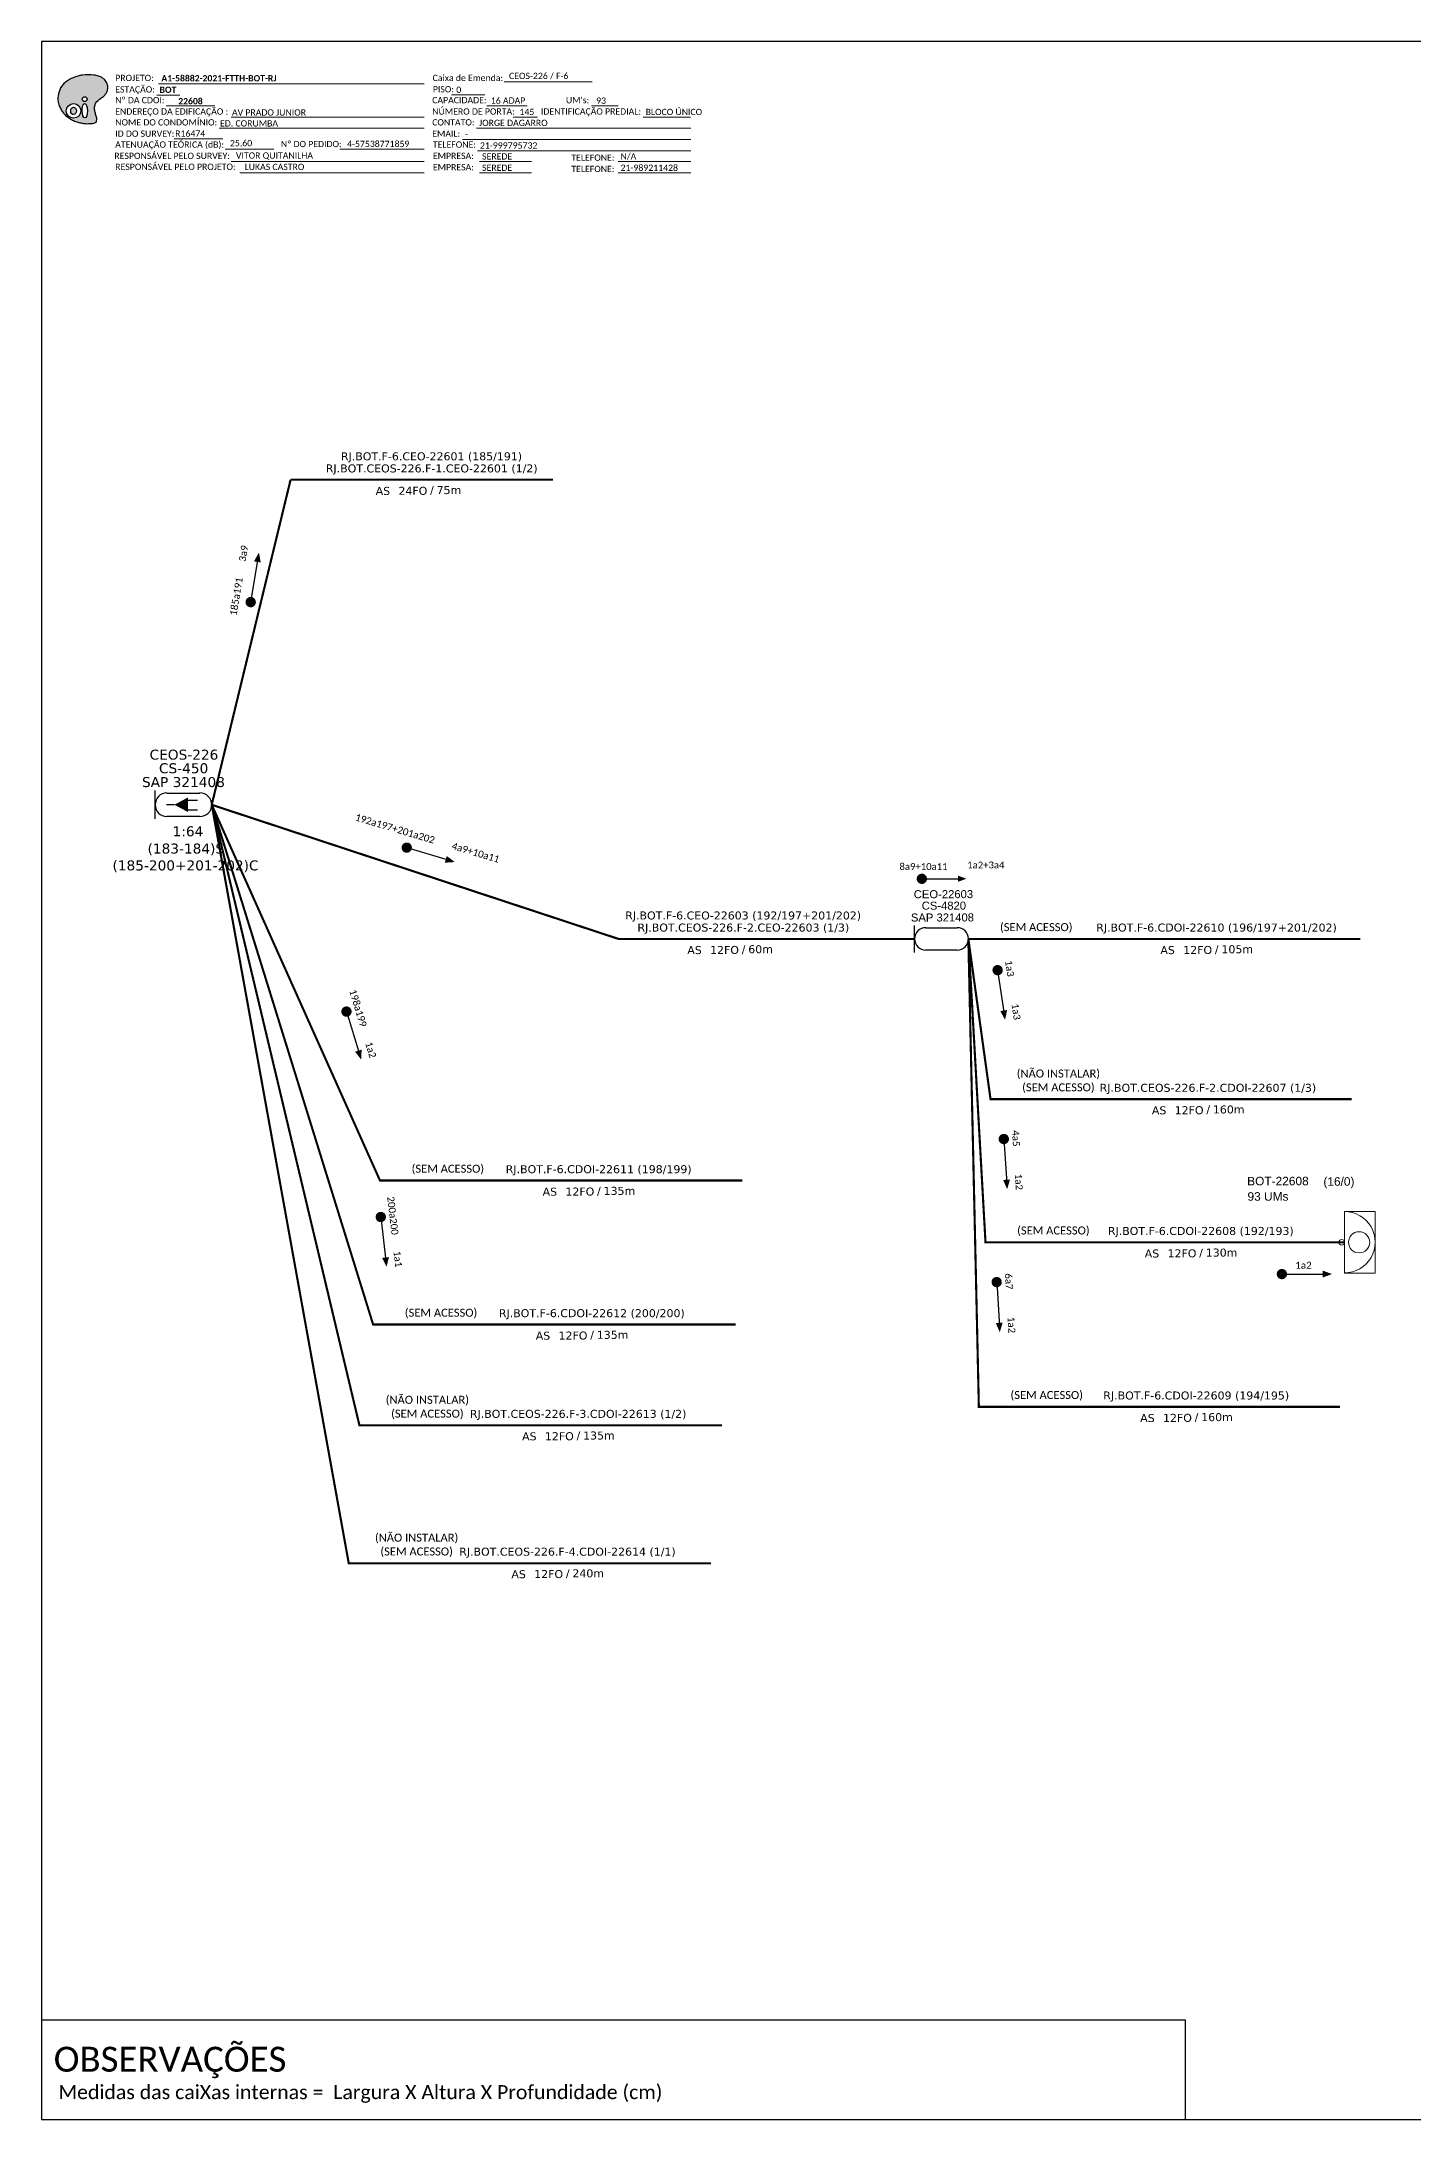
# Model space of a CAD drawing. Extents: x -89 to 1695, y 705 to 1299.
# Drawn here: x -89 to 303, y 705 to 1299 of the extents above; entities that cross this region are included whole.
import ezdxf
from ezdxf.enums import TextEntityAlignment as Align

# ---------------------------------------------------------------- set-up
doc = ezdxf.new("R2010")
doc.units = 0
for name, color, linetype, lineweight in [("20.0-LEGENDA DOS CDO'S", 1, 'Continuous', 0), ('20.2-CDO_POSTE', 1, 'Continuous', 5), ('40.1-ETIQUETAS', 1, 'Continuous', 20)]:
    doc.layers.add(name, color=color, linetype=linetype, lineweight=lineweight)
for name, color, linetype in [('20.4-CEOS', 1, 'Continuous'), ('CAP a instalar', 1, 'Continuous'), ('SETA', 7, 'Continuous')]:
    doc.layers.add(name, color=color, linetype=linetype)
doc.styles.add('ARIAL', font='arial.ttf')
doc.styles.add('siredit', font='verdana.ttf')
doc.styles.get("Standard").update_dxf_attribs({"font": 'arial.ttf'})
doc.styles.add('WMF-Calibri0', font='calibri.ttf')
doc.styles.add('WMF-Calibri1', font='calibrib.ttf')
doc.linetypes.add('FENCELINE1', pattern='A,0.25,-0.1,[133,ltypeshp.shx,S=0.1,R=0,X=-0.1,Y=0],-0.1,1', length=1.45)

# ---------------------------------------------------------------- blocks, each defined once
blk = doc.blocks.new('OI')
h = blk.add_hatch(color=40)
edge = h.paths.add_edge_path()
edge.add_spline(control_points=[(4.35, -0.67), (3.92, -0.99), (3.26, -1.5), (2.81, -2.59), (2.9, -3.5), (3.06, -4.27), (3.31, -4.85), (3.37, -5.39), (3.4, -5.88), (3.2, -6.4), (2.54, -6.61), (1.65, -6.63), (0.55, -6.67), (-0.56, -6.42), (-1.61, -6.14), (-2.77, -5.61), (-3.92, -4.77), (-4.89, -3.7), (-5.34, -2.65), (-5.6, -1.94), (-5.85, -0.96), (-5.71, 0.47), (-5.1, 2.02), (-4.14, 3.02), (-3.3, 3.61), (-2.37, 4.16), (-1.36, 4.44), (-0.56, 4.7), (0.79, 4.85), (2.24, 4.97), (3.79, 4.57), (4.67, 4.21), (5.44, 3.65), (5.76, 2.99), (6.03, 2.21), (6.01, 1.46), (5.72, 0.64), (5.31, 0.08), (4.88, -0.38), (4.51, -0.55), (4.35, -0.67)], knot_values=[0, 0, 0, 0, 1.60434, 2.417191, 3.427595, 4.282808, 4.776746, 5.304182, 5.888771, 6.258406, 6.858137, 7.79129, 8.986195, 10.124242, 11.187857, 12.242908, 13.953784, 15.414161, 16.515391, 17.349188, 17.675853, 19.552021, 21.515531, 22.568638, 23.63245, 24.621084, 25.782718, 26.745347, 27.142653, 29.870543, 31.004649, 31.921532, 32.709589, 33.801391, 34.042471, 35.192333, 35.971461, 36.628871, 37.254359, 37.836911, 37.836911, 37.836911, 37.836911], degree=3, periodic=0)
h.paths.add_polyline_path([(1.13, -0.87, -1), (-0.04, -0.87, -1)], flags=16)
edge = h.paths.add_edge_path(flags=16)
edge.add_ellipse((0.56, -3.59), major_axis=(-0.02, 1.71), ratio=0.361305, start_angle=0, end_angle=360)
h.paths.add_polyline_path([(-0.36, -3.62, -1), (-3.8, -3.62, -1)], flags=16)
edge = h.paths.add_edge_path(flags=0)
edge.add_ellipse((-2.08, -3.62), major_axis=(0, 0.885), ratio=0.758294, start_angle=0, end_angle=360)
at = {"color": 40}
for centre, radius in [((-2.08, -3.62), 1.72), ((0.54, -0.87), 0.587)]:
    blk.add_circle(centre, radius, dxfattribs=at)
blk.add_ellipse((-2.08, -3.62), major_axis=(0, 0.885), ratio=0.758294, start_param=-3.141592653589792, end_param=3.141592653589792, dxfattribs=at)
blk.add_ellipse((0.56, -3.59), major_axis=(-0.02, 1.71), ratio=0.361305, dxfattribs=at)
at = {"color": 40, "start_tangent": (-0.800898, -0.598801), "end_tangent": (-0.800898, -0.598801)}
blk.add_spline([(4.35, -0.67), (3.2, -1.78), (2.9, -2.54), (2.92, -3.55), (3.12, -4.38), (3.28, -4.85), (3.37, -5.37), (3.35, -5.95), (3.2, -6.29), (2.66, -6.55), (1.73, -6.63), (0.54, -6.62), (-0.58, -6.41), (-1.6, -6.11), (-2.56, -5.67), (-3.95, -4.67), (-4.89, -3.56), (-5.37, -2.56), (-5.64, -1.78), (-5.72, -1.46), (-5.63, 0.42), (-4.84, 2.22), (-4.13, 2.99), (-3.27, 3.62), (-2.4, 4.09), (-1.3, 4.47), (-0.37, 4.72), (0.02, 4.77), (2.75, 4.8), (3.85, 4.53), (4.69, 4.16), (5.31, 3.68), (5.85, 2.73), (5.93, 2.5), (5.94, 1.35), (5.67, 0.62), (5.29, 0.08), (4.84, -0.36), (4.35, -0.67)], degree=3, dxfattribs=at)
blk = doc.blocks.new('CARIMBO')
at = {"color": 7, "lineweight": 0}
for points in [[(35.66, -16.79), (111.64, -16.79)], [(134.48, -16.3), (159.61, -16.3)], [(35.15, -20.06), (41.7, -20.06)], [(37.81, -23.14), (51.75, -23.14)], [(119.43, -20.02), (128.92, -20.02)], [(129.48, -23.14), (141.1, -23.14)], [(159.42, -23.14), (167.09, -23.14)], [(52.97, -29.48), (111.64, -29.48)], [(56.38, -26.37), (111.64, -26.37)], [(126.6, -29.48), (187.83, -29.48)], [(137.07, -26.37), (144.01, -26.37)], [(174.24, -26.37), (187.8, -26.37)], [(40.13, -32.55), (54.07, -32.55)], [(54.67, -35.52), (68.61, -35.52)], [(122.56, -32.72), (187.83, -32.72)], [(56.38, -39.07), (111.64, -39.07)], [(126.84, -35.96), (187.83, -35.96)], [(127.45, -39.07), (142.25, -39.07)], [(167.06, -39.07), (187.83, -39.07)], [(58.87, -42.31), (111.64, -42.31)], [(127.45, -42.31), (142.25, -42.31)], [(167.06, -42.31), (187.83, -42.31)]]:
    blk.add_lwpolyline(points, dxfattribs=at)
at = {"color": 7, "xscale": 1.213923925163967, "yscale": 1.213923925163967, "zscale": 1.213923925163967, "rotation": 0.1532896023949059}
blk.add_blockref('OI', (13.86, -20.16), dxfattribs=at)
at = {"color": 7, "lineweight": 0, "style": 'WMF-Calibri0'}
for s, height, p in [('PROJETO:', 1.793, (23.26, -16.04)), ('ESTAÇÃO:', 1.793, (23.26, -19.32)), ('Caixa de Emenda:', 1.7927, (114.02, -16.04)), ('PISO:', 1.793, (114.09, -19.28)), ('ENDEREÇO DA EDIFICAÇÃO :', 1.7927, (23.26, -25.63)), ('Nº DA CDOI:', 1.7927, (23.26, -22.39)), ('CAPACIDADE:', 1.7927, (113.91, -22.39)), ('NÚMERO DE PORTA:', 1.7927, (113.91, -25.63)), ('IDENTIFICAÇÃO PREDIAL:', 1.7927, (144.99, -25.63)), ("UM's:", 1.793, (152.15, -22.39)), ('NOME DO CONDOMÍNIO:', 1.7927, (23.26, -28.74)), ('CONTATO:', 1.793, (113.91, -28.74)), ('ATENUAÇÃO TEÓRICA (dB):', 1.7927, (23.26, -35.09)), ('ID DO SURVEY:', 1.7927, (23.26, -31.97)), ('EMAIL:', 1.793, (113.91, -31.97)), ('TELEFONE:', 1.793, (114.09, -35.09)), ('RESPONSÁVEL PELO SURVEY:', 1.7927, (23.02, -38.32)), ('RESPONSÁVEL PELO PROJETO:', 1.7927, (23.26, -41.44)), ('EMPRESA:', 1.793, (114.09, -38.32)), ('EMPRESA:', 1.793, (114.09, -41.56)), ('TELEFONE:', 1.793, (153.7, -38.83)), ('TELEFONE:', 1.793, (153.7, -42.06))]:
    blk.add_text(s, height=height, dxfattribs=at).set_placement(p)
at = {"color": 7, "lineweight": 0, "flags": 8}
for tag, p, style in [('EST', (35.94, -19.41), 'WMF-Calibri1'), ('PROJ', (36.46, -16.13), 'WMF-Calibri1'), ('PISO_PTR', (120.78, -19.42), 'WMF-Calibri0'), ('CEOS-XX', (135.87, -15.46), 'WMF-Calibri0'), ('CAPAC.', (130.66, -22.52), 'WMF-Calibri0'), ("UC'S", (160.78, -22.54), 'WMF-Calibri0'), ('NOME_DO_COND.', (53.23, -29.02), 'WMF-Calibri0'), ('LOGRADOURO', (56.65, -25.91), 'WMF-Calibri0'), ('NOME_DO_CONTATO', (127.3, -28.89), 'WMF-Calibri0'), ('N°', (138.85, -25.77), 'WMF-Calibri0'), ('N°PREDIO', (174.94, -25.77), 'WMF-Calibri0'), ('_ID_', (40.39, -31.94), 'WMF-Calibri0'), ('O_POTEN', (56.06, -34.68), 'WMF-Calibri0'), ('EMAIL', (123.26, -32.12), 'WMF-Calibri0'), ('TELEFONE', (127.55, -35.36), 'WMF-Calibri0'), ('RES_SURVEY', (57.78, -38.23), 'WMF-Calibri0'), ('RES_PROJ', (60.27, -41.47), 'WMF-Calibri0'), ('EMP_RESP_SURVEY', (128.16, -38.47), 'WMF-Calibri0'), ('EMP_RESP_PROJ', (128.16, -41.71), 'WMF-Calibri0'), ('CONT_RESP_SURVEY', (167.76, -38.47), 'WMF-Calibri0'), ('CONT_RESP_PROJ', (167.76, -41.71), 'WMF-Calibri0')]:
    blk.add_attdef(tag, p, '', height=1.79, dxfattribs=dict(at, style=style))
at = {"color": 7, "lineweight": 0, "style": 'WMF-Calibri1', "flags": 8}
blk.add_attdef("N° CDO'S", text='', height=1.79, dxfattribs=at).set_placement((44.78, -22.68), align=Align.CENTER)
blk = doc.blocks.new('ETIQUETA_RS5F')
at = {"layer": '40.1-ETIQUETAS', "color": 0, "style": 'siredit'}
blk.add_text('/', height=1.5, dxfattribs=at).set_placement((1.58, -1.95), align=Align.MIDDLE_RIGHT)
for tag, p in [('ETIQUETA_R_PRIMARIA', (1.21, 4.1)), ('ETIQUETA_R_SECUNDARIA', (1.21, 2.1)), ('F_ATIVAS/F_MORTAS', (1.14, -4.24))]:
    blk.add_attdef(tag, text='', height=1.5, dxfattribs=at).set_placement(p, align=Align.MIDDLE_CENTER)
for tag, p in [('TIPO_CABO', (-6.58, -2.12)), ('CAP_CABO', (0.4, -2.09))]:
    blk.add_attdef(tag, text='', height=1.5, dxfattribs=at).set_placement(p, align=Align.MIDDLE_RIGHT)
blk.add_attdef('METROS', text='', height=1.5, dxfattribs=at).set_placement((2.14, -1.95), align=Align.MIDDLE_LEFT)
for tag, p in [('FUSÃO_1', (0.85, -8.39)), ('FUSÃO_2', (0.85, -10.6)), ('FUSÃO_3', (0.85, -12.93)), ('FUSÃO_4', (0.85, -15.14)), ('FUSÃO_5', (0.85, -17.16))]:
    blk.add_attdef(tag, text='', height=1.5, dxfattribs=at).set_placement(p, align=Align.CENTER)
blk = doc.blocks.new('CDOE-TEXTO PADRÃO')
at = {"layer": "20.0-LEGENDA DOS CDO'S", "color": 0, "style": 'ARIAL'}
for tag, p in [('CDO_N', (0.49, 7.39)), ('CORDOALHA', (0.5, 4.33)), ('SAP', (0.51, 1.67)), ('SPLITER_1', (0.59, -0.91)), ('SPLITER_2', (0.6, -3.55)), ('(XX-XX_F)S', (0.54, -8.29)), ('(XX-XX_L)S', (0.55, -10.83)), ('UMS', (0.55, -13.15))]:
    blk.add_attdef(tag, p, '', height=1.7, rotation=0.118, dxfattribs=at)
blk.add_attdef('FIBRAS_UTILIZADAS', text='', height=1.7, rotation=0.118, dxfattribs=at).set_placement((19.77, 7.43), align=Align.CENTER)

msp = doc.modelspace()

# ---------------------------------------------------------------- linework, layer by layer
msp.add_lwpolyline([(-89.32, 705.02), (749.25, 705.02), (749.25, 1299.02), (-89.32, 1299.02), (-89.32, 705.02)])
at = {"color": 7, "lineweight": 0}
msp.add_lwpolyline([(-4.01, 1268.26), (20.14, 1268.26)], dxfattribs=at)
at = {"const_width": 1.47}
for points in [[(-29.63, 1138.04, 1), (-29.39, 1139.5, 1)], [(14.41, 1068.8, -1), (15.82, 1068.38, -1)], [(162.3, 1060.41, 1), (162.52, 1058.96, 1)], [(183.97, 1034.29, 1), (184.19, 1032.83, 1)], [(-2.34, 1022.43, 1), (-1.91, 1021.01, 1)], [(185.8, 986.03, 1), (185.89, 984.55, 1)], [(7.6, 963.74, 1), (7.77, 962.27, 1)], [(183.76, 945.13, 1), (183.85, 943.66, 1)], [(264.63, 946.68, 1), (266.1, 946.68, 1)]]:
    msp.add_lwpolyline(points, format="xyb", close=True, dxfattribs=at)
at = {"color": 7}
msp.add_lwpolyline([(-89.24, 733.5), (237.71, 733.5), (237.71, 705.02)], dxfattribs=at)
at = {"layer": '20.4-CEOS', "color": 7}
for p, q in [((-53.47, 1084.21), (-44.02, 1084.21)), ((-44.02, 1077.48), (-53.47, 1077.48))]:
    msp.add_line(p, q, dxfattribs=at)
at = {"layer": '20.4-CEOS', "color": 5}
for p, q in [((160.35, 1038.65), (160.35, 1046.35)), ((163.54, 1045.7), (172.51, 1045.7)), ((172.51, 1039.3), (163.54, 1039.3))]:
    msp.add_line(p, q, dxfattribs=at)
at = {"layer": '20.4-CEOS', "color": 7}
for points in [[(-56.84, 1076.79), (-56.84, 1084.91)], [(-47.63, 1082.18), (-44.76, 1082.18)], [(-51.35, 1080.85), (-53.63, 1080.85)], [(-47.63, 1079.38), (-44.76, 1079.38)]]:
    msp.add_lwpolyline(points, dxfattribs=at)
msp.add_lwpolyline([(-51.35, 1080.85, 0, 4.16, 0), (-47.45, 1080.85, 4.16, 4.16, 0)], format="xyseb", dxfattribs=at)
for centre, start, end in [((-53.47, 1080.85), 90, 270), ((-44.02, 1080.85), 270, 90)]:
    msp.add_arc(centre, 3.37, start, end, dxfattribs=at)
at = {"layer": '20.4-CEOS', "color": 5}
for centre, start, end in [((163.54, 1042.5), 90, 270), ((172.51, 1042.5), 270, 90)]:
    msp.add_arc(centre, 3.2, start, end, dxfattribs=at)
at = {"layer": '40.1-ETIQUETAS'}
msp.add_line((283.28, 947.01), (283.28, 964.55), dxfattribs=at)
msp.add_lwpolyline([(283.28, 964.55), (292.06, 964.55), (292.06, 946.97), (283.28, 946.97)], close=True, dxfattribs=at)
for centre, major_axis, start_param, end_param in [((283.28, 955.78), (-6.2, 6.2), 2.356194, 5.497787), ((282.47, 955.77), (-0.574, 0.574), 2.356194490191767, 8.639379797371353), ((287.44, 955.78), (2.14, 2.14), 3.926991, 10.210176)]:
    msp.add_ellipse(centre, major_axis=major_axis, ratio=1, start_param=start_param, end_param=end_param, dxfattribs=at)
at = {"layer": 'CAP a instalar', "color": 7, "linetype": 'FENCELINE1', "ltscale": 7, "const_width": 0.61}
for points in [[(-40.65, 1080.84), (-18.1, 1173.76)], [(56.96, 1173.76), (-18.1, 1173.76)], [(160.35, 1042.5), (75.65, 1042.5), (-40.65, 1080.84)], [(-40.65, 1080.84), (7.46, 973.43), (111.09, 973.43)], [(-40.65, 1080.84), (-1.47, 864.01), (102.16, 864.01)], [(-40.65, 1080.84), (1.59, 903.42), (105.23, 903.42)], [(-40.65, 1080.84), (5.5, 932.27), (109.14, 932.27)], [(175.71, 1042.5), (182.05, 996.69), (285.31, 996.69)], [(175.71, 1042.5), (178.71, 908.74), (281.97, 908.74)], [(175.71, 1042.5), (287.76, 1042.5)]]:
    msp.add_lwpolyline(points, dxfattribs=at)
at = {"layer": 'CAP a instalar', "linetype": 'FENCELINE1', "ltscale": 7, "const_width": 0.61}
msp.add_lwpolyline([(175.71, 1042.5), (180.61, 955.77), (283.28, 955.77)], dxfattribs=at)
at = {"layer": 'SETA'}
for points in [[(-29.51, 1138.77), (-27.41, 1151.27)], [(15.11, 1068.59), (27.26, 1064.97)], [(162.41, 1059.68), (173.65, 1059.68)], [(184.08, 1033.56), (185.94, 1021.02)], [(-2.12, 1021.72), (1.56, 1009.59)], [(185.84, 985.29), (186.68, 972.64)], [(7.68, 963.01), (9.14, 950.41)], [(265.36, 946.68), (278.04, 946.68)], [(183.81, 944.4), (184.57, 931.74)]]:
    msp.add_lwpolyline(points, dxfattribs=at)
for points in [[(-28.57, 1150.43), (-27.16, 1152.94), (-26.63, 1150.11)], [(26, 1064.3), (28.87, 1064.47), (26.56, 1066.19)], [(172.74, 1060.57), (175.14, 1059.7), (172.74, 1058.83)], [(186.78, 1022.17), (186.21, 1019.35), (184.84, 1021.88)], [(2.22, 1010.85), (2.07, 1007.98), (0.34, 1010.28)], [(187.62, 973.72), (186.81, 970.96), (185.65, 973.59)], [(10.02, 951.54), (9.35, 948.74), (8.06, 951.31)], [(277.02, 947.68), (279.73, 946.7), (277.02, 945.71)], [(185.51, 932.82), (184.7, 930.06), (183.55, 932.7)]]:
    msp.add_solid(points, dxfattribs=at)

# ---------------------------------------------------------------- block references
ref = msp.add_blockref('CARIMBO', (-91.51, 1303.77))
ref.add_attrib('PROJ', 'A1-58882-2021-FTTH-BOT-RJ', (-55.05, 1287.63), dxfattribs={"color": 7, "lineweight": 0, "height": 1.7927, "style": 'WMF-Calibri1'})
ref.add_attrib('EST', 'BOT', (-55.57, 1284.35), dxfattribs={"color": 7, "lineweight": 0, "height": 1.793, "style": 'WMF-Calibri1'})
ref.add_attrib("N° CDO'S", '22608', dxfattribs={"color": 7, "lineweight": 0, "height": 1.793, "style": 'WMF-Calibri1'}).set_placement((-46.73, 1281.09), align=Align.CENTER)
ref.add_attrib('LOGRADOURO', 'AV PRADO JUNIOR', (-34.86, 1277.86), dxfattribs={"color": 7, "lineweight": 0, "height": 1.7927, "style": 'WMF-Calibri0'})
ref.add_attrib('NOME_DO_COND.', 'ED. CORUMBA', (-38.28, 1274.74), dxfattribs={"color": 7, "lineweight": 0, "height": 1.7927, "style": 'WMF-Calibri0'})
ref.add_attrib('_ID_', 'R16474', (-51.11, 1271.83), dxfattribs={"color": 7, "lineweight": 0, "height": 1.793, "style": 'WMF-Calibri0'})
ref.add_attrib('O_POTEN', '25,60', (-35.45, 1269.09), dxfattribs={"color": 7, "lineweight": 0, "height": 1.793, "style": 'WMF-Calibri0'})
ref.add_attrib('RES_SURVEY', 'VITOR QUITANILHA', (-33.73, 1265.54), dxfattribs={"color": 7, "lineweight": 0, "height": 1.7927, "style": 'WMF-Calibri0'})
ref.add_attrib('RES_PROJ', 'LUKAS CASTRO', (-31.24, 1262.3), dxfattribs={"color": 7, "lineweight": 0, "height": 1.7927, "style": 'WMF-Calibri0'})
ref.add_attrib('CEOS-XX', 'CEOS-226 / F-6', (44.36, 1288.31), dxfattribs={"color": 7, "lineweight": 0, "height": 1.7927, "style": 'WMF-Calibri0'})
ref.add_attrib('CAPAC.', '16 ADAP', (39.15, 1281.25), dxfattribs={"color": 7, "lineweight": 0, "height": 1.793, "style": 'WMF-Calibri0'})
ref.add_attrib("UC'S", '93', (69.27, 1281.23), dxfattribs={"color": 7, "lineweight": 0, "height": 1.793, "style": 'WMF-Calibri0'})
ref.add_attrib('PISO_PTR', '0', (29.28, 1284.34), dxfattribs={"color": 7, "lineweight": 0, "height": 1.79, "style": 'WMF-Calibri0'})
ref.add_attrib('N°', '145', (47.34, 1278), dxfattribs={"color": 7, "lineweight": 0, "height": 1.793, "style": 'WMF-Calibri0'})
ref.add_attrib('N°PREDIO', 'BLOCO ÚNICO', (83.43, 1278), dxfattribs={"color": 7, "lineweight": 0, "height": 1.7927, "style": 'WMF-Calibri0'})
ref.add_attrib('NOME_DO_CONTATO', 'JORGE DAGARRO', (35.79, 1274.88), dxfattribs={"color": 7, "lineweight": 0, "height": 1.7927, "style": 'WMF-Calibri0'})
ref.add_attrib('EMAIL', '-', (31.75, 1271.65), dxfattribs={"color": 7, "lineweight": 0, "height": 1.79, "style": 'WMF-Calibri0'})
ref.add_attrib('TELEFONE', '21-999795732', (36.04, 1268.41), dxfattribs={"color": 7, "lineweight": 0, "height": 1.7927, "style": 'WMF-Calibri0'})
ref.add_attrib('EMP_RESP_SURVEY', 'SEREDE', (36.65, 1265.3), dxfattribs={"color": 7, "lineweight": 0, "height": 1.793, "style": 'WMF-Calibri0'})
ref.add_attrib('EMP_RESP_PROJ', 'SEREDE', (36.65, 1262.06), dxfattribs={"color": 7, "lineweight": 0, "height": 1.793, "style": 'WMF-Calibri0'})
ref.add_attrib('CONT_RESP_SURVEY', 'N/A', (76.25, 1265.3), dxfattribs={"color": 7, "lineweight": 0, "height": 1.793, "style": 'WMF-Calibri0'})
ref.add_attrib('CONT_RESP_PROJ', '21-989211428', (76.25, 1262.06), dxfattribs={"color": 7, "lineweight": 0, "height": 1.7927, "style": 'WMF-Calibri0'})
at = {"layer": '20.2-CDO_POSTE', "color": 5}
ref = msp.add_blockref('CDOE-TEXTO PADRÃO', (159.95, 1044.98), dxfattribs=dict(at, xscale=1.352264473524386, yscale=1.352264473524386, zscale=1.352264473524386))
ref.add_attrib('CDO_N', 'CEO-22603', (160.1, 1054.12), dxfattribs={"layer": "20.0-LEGENDA DOS CDO'S", "color": 0, "height": 2.299, "rotation": 0.11799, "style": 'ARIAL'})
ref.add_attrib('CORDOALHA', 'CS-4820', (162.37, 1050.85), dxfattribs={"layer": "20.0-LEGENDA DOS CDO'S", "color": 0, "height": 2.299, "rotation": 0.11799, "style": 'ARIAL'})
ref.add_attrib('SAP', 'SAP 321408', (159.28, 1047.46), dxfattribs={"layer": "20.0-LEGENDA DOS CDO'S", "color": 0, "height": 2.299, "rotation": 0.11799, "style": 'ARIAL'})
at = {"layer": '40.1-ETIQUETAS', "color": 7}
ref = msp.add_blockref('ETIQUETA_RS5F', (20.44, 1173.79), dxfattribs=dict(at, xscale=1.524705862744798, yscale=1.524705862744798, zscale=1.524705862744798))
ref.add_attrib('ETIQUETA_R_PRIMARIA', 'RJ.BOT.F-6.CEO-22601 (185/191)', dxfattribs={"color": 0, "height": 2.2871, "style": 'siredit'}).set_placement((22.19, 1180.46), align=Align.MIDDLE_CENTER)
ref.add_attrib('ETIQUETA_R_SECUNDARIA', 'RJ.BOT.CEOS-226.F-1.CEO-22601 (1/2)', dxfattribs={"color": 0, "height": 2.2871, "style": 'siredit'}).set_placement((22.25, 1177), align=Align.MIDDLE_CENTER)
ref.add_attrib('TIPO_CABO', 'AS', dxfattribs={"color": 0, "height": 2.287, "style": 'siredit'}).set_placement((10.36, 1170.56), align=Align.MIDDLE_RIGHT)
ref.add_attrib('CAP_CABO', '24FO', dxfattribs={"color": 0, "height": 2.287, "style": 'siredit'}).set_placement((21, 1170.6), align=Align.MIDDLE_RIGHT)
ref.add_attrib('METROS', '75m', dxfattribs={"color": 0, "height": 2.287, "style": 'siredit'}).set_placement((23.66, 1170.81), align=Align.MIDDLE_LEFT)
ref = msp.add_blockref('ETIQUETA_RS5F', (109.55, 1042.53), dxfattribs=dict(at, xscale=1.524705862744798, yscale=1.524705862744798, zscale=1.524705862744798))
ref.add_attrib('ETIQUETA_R_PRIMARIA', 'RJ.BOT.F-6.CEO-22603 (192/197+201/202)', dxfattribs={"color": 0, "height": 2.2871, "style": 'siredit'}).set_placement((111.3, 1049.2), align=Align.MIDDLE_CENTER)
ref.add_attrib('ETIQUETA_R_SECUNDARIA', 'RJ.BOT.CEOS-226.F-2.CEO-22603 (1/3)', dxfattribs={"color": 0, "height": 2.2871, "style": 'siredit'}).set_placement((111.36, 1045.74), align=Align.MIDDLE_CENTER)
ref.add_attrib('TIPO_CABO', 'AS', dxfattribs={"color": 0, "height": 2.287, "style": 'siredit'}).set_placement((99.47, 1039.31), align=Align.MIDDLE_RIGHT)
ref.add_attrib('CAP_CABO', '12FO', dxfattribs={"color": 0, "height": 2.287, "style": 'siredit'}).set_placement((110.11, 1039.34), align=Align.MIDDLE_RIGHT)
ref.add_attrib('METROS', '60m', dxfattribs={"color": 0, "height": 2.287, "style": 'siredit'}).set_placement((112.77, 1039.55), align=Align.MIDDLE_LEFT)
ref = msp.add_blockref('ETIQUETA_RS5F', (244.85, 1042.53), dxfattribs=dict(at, xscale=1.524705862744798, yscale=1.524705862744798, zscale=1.524705862744798))
ref.add_attrib('ETIQUETA_R_SECUNDARIA', 'RJ.BOT.F-6.CDOI-22610 (196/197+201/202)', dxfattribs={"color": 0, "height": 2.2871, "style": 'siredit'}).set_placement((246.66, 1045.74), align=Align.MIDDLE_CENTER)
ref.add_attrib('TIPO_CABO', 'AS', dxfattribs={"color": 0, "height": 2.287, "style": 'siredit'}).set_placement((234.76, 1039.31), align=Align.MIDDLE_RIGHT)
ref.add_attrib('CAP_CABO', '12FO', dxfattribs={"color": 0, "height": 2.287, "style": 'siredit'}).set_placement((245.41, 1039.34), align=Align.MIDDLE_RIGHT)
ref.add_attrib('METROS', '105m', dxfattribs={"color": 0, "height": 2.287, "style": 'siredit'}).set_placement((248.07, 1039.55), align=Align.MIDDLE_LEFT)
ref = msp.add_blockref('ETIQUETA_RS5F', (242.41, 996.72), dxfattribs=dict(at, xscale=1.524705862744798, yscale=1.524705862744798, zscale=1.524705862744798))
ref.add_attrib('ETIQUETA_R_SECUNDARIA', 'RJ.BOT.CEOS-226.F-2.CDOI-22607 (1/3)', dxfattribs={"color": 0, "height": 2.2871, "style": 'siredit'}).set_placement((244.21, 999.93), align=Align.MIDDLE_CENTER)
ref.add_attrib('TIPO_CABO', 'AS', dxfattribs={"color": 0, "height": 2.287, "style": 'siredit'}).set_placement((232.32, 993.5), align=Align.MIDDLE_RIGHT)
ref.add_attrib('CAP_CABO', '12FO', dxfattribs={"color": 0, "height": 2.287, "style": 'siredit'}).set_placement((242.97, 993.53), align=Align.MIDDLE_RIGHT)
ref.add_attrib('METROS', '160m', dxfattribs={"color": 0, "height": 2.287, "style": 'siredit'}).set_placement((245.63, 993.75), align=Align.MIDDLE_LEFT)
ref = msp.add_blockref('ETIQUETA_RS5F', (68.19, 973.46), dxfattribs=dict(at, xscale=1.524705862744798, yscale=1.524705862744798, zscale=1.524705862744798))
ref.add_attrib('ETIQUETA_R_SECUNDARIA', 'RJ.BOT.F-6.CDOI-22611 (198/199)', dxfattribs={"color": 0, "height": 2.2871, "style": 'siredit'}).set_placement((69.99, 976.67), align=Align.MIDDLE_CENTER)
ref.add_attrib('TIPO_CABO', 'AS', dxfattribs={"color": 0, "height": 2.287, "style": 'siredit'}).set_placement((58.1, 970.24), align=Align.MIDDLE_RIGHT)
ref.add_attrib('CAP_CABO', '12FO', dxfattribs={"color": 0, "height": 2.287, "style": 'siredit'}).set_placement((68.75, 970.27), align=Align.MIDDLE_RIGHT)
ref.add_attrib('METROS', '135m', dxfattribs={"color": 0, "height": 2.287, "style": 'siredit'}).set_placement((71.41, 970.48), align=Align.MIDDLE_LEFT)
at = {"layer": '40.1-ETIQUETAS'}
ref = msp.add_blockref('CDOE-TEXTO PADRÃO', (265.89, 955.72), dxfattribs=dict(at, xscale=1.43331102691915, yscale=1.43331102691915, zscale=1.43331102691915))
ref.add_attrib('CDO_N', 'BOT-22608', (255.44, 972.04), dxfattribs={"layer": "20.0-LEGENDA DOS CDO'S", "color": 0, "height": 2.436, "rotation": 0.11799, "style": 'ARIAL'})
ref.add_attrib('CORDOALHA', '93 UMs', (255.53, 967.65), dxfattribs={"layer": "20.0-LEGENDA DOS CDO'S", "color": 0, "height": 2.436, "rotation": 0.11799, "style": 'ARIAL'})
ref.add_attrib('FIBRAS_UTILIZADAS', '       (16/0)', dxfattribs={"layer": "20.0-LEGENDA DOS CDO'S", "color": 0, "height": 2.4364, "rotation": 0.11799, "style": 'ARIAL'}).set_placement((278.36, 971.93), align=Align.CENTER)
ref = msp.add_blockref('ETIQUETA_RS5F', (240.37, 955.81), dxfattribs=dict(at, xscale=1.524705862744798, yscale=1.524705862744798, zscale=1.524705862744798))
ref.add_attrib('ETIQUETA_R_SECUNDARIA', 'RJ.BOT.F-6.CDOI-22608 (192/193)', dxfattribs={"color": 0, "height": 2.2871, "style": 'siredit'}).set_placement((242.17, 959.01), align=Align.MIDDLE_CENTER)
ref.add_attrib('TIPO_CABO', 'AS', dxfattribs={"color": 0, "height": 2.287, "style": 'siredit'}).set_placement((230.28, 952.58), align=Align.MIDDLE_RIGHT)
ref.add_attrib('CAP_CABO', '12FO', dxfattribs={"color": 0, "height": 2.287, "style": 'siredit'}).set_placement((240.93, 952.61), align=Align.MIDDLE_RIGHT)
ref.add_attrib('METROS', '130m', dxfattribs={"color": 0, "height": 2.287, "style": 'siredit'}).set_placement((243.59, 952.83), align=Align.MIDDLE_LEFT)
at = {"layer": '40.1-ETIQUETAS', "color": 7}
ref = msp.add_blockref('ETIQUETA_RS5F', (66.23, 932.3), dxfattribs=dict(at, xscale=1.524705862744798, yscale=1.524705862744798, zscale=1.524705862744798))
ref.add_attrib('ETIQUETA_R_SECUNDARIA', 'RJ.BOT.F-6.CDOI-22612 (200/200)', dxfattribs={"color": 0, "height": 2.2871, "style": 'siredit'}).set_placement((68.03, 935.51), align=Align.MIDDLE_CENTER)
ref.add_attrib('TIPO_CABO', 'AS', dxfattribs={"color": 0, "height": 2.287, "style": 'siredit'}).set_placement((56.14, 929.08), align=Align.MIDDLE_RIGHT)
ref.add_attrib('CAP_CABO', '12FO', dxfattribs={"color": 0, "height": 2.287, "style": 'siredit'}).set_placement((66.79, 929.11), align=Align.MIDDLE_RIGHT)
ref.add_attrib('METROS', '135m', dxfattribs={"color": 0, "height": 2.287, "style": 'siredit'}).set_placement((69.45, 929.32), align=Align.MIDDLE_LEFT)
ref = msp.add_blockref('ETIQUETA_RS5F', (239.07, 908.78), dxfattribs=dict(at, xscale=1.524705862744798, yscale=1.524705862744798, zscale=1.524705862744798))
ref.add_attrib('ETIQUETA_R_SECUNDARIA', 'RJ.BOT.F-6.CDOI-22609 (194/195)', dxfattribs={"color": 0, "height": 2.2871, "style": 'siredit'}).set_placement((240.87, 911.98), align=Align.MIDDLE_CENTER)
ref.add_attrib('TIPO_CABO', 'AS', dxfattribs={"color": 0, "height": 2.287, "style": 'siredit'}).set_placement((228.98, 905.55), align=Align.MIDDLE_RIGHT)
ref.add_attrib('CAP_CABO', '12FO', dxfattribs={"color": 0, "height": 2.287, "style": 'siredit'}).set_placement((239.63, 905.58), align=Align.MIDDLE_RIGHT)
ref.add_attrib('METROS', '160m', dxfattribs={"color": 0, "height": 2.287, "style": 'siredit'}).set_placement((242.29, 905.8), align=Align.MIDDLE_LEFT)
ref = msp.add_blockref('ETIQUETA_RS5F', (62.32, 903.52), dxfattribs=dict(at, xscale=1.524705862744798, yscale=1.524705862744798, zscale=1.524705862744798))
ref.add_attrib('ETIQUETA_R_SECUNDARIA', 'RJ.BOT.CEOS-226.F-3.CDOI-22613 (1/2)', dxfattribs={"color": 0, "height": 2.2871, "style": 'siredit'}).set_placement((64.12, 906.73), align=Align.MIDDLE_CENTER)
ref.add_attrib('TIPO_CABO', 'AS', dxfattribs={"color": 0, "height": 2.287, "style": 'siredit'}).set_placement((52.23, 900.3), align=Align.MIDDLE_RIGHT)
ref.add_attrib('CAP_CABO', '12FO', dxfattribs={"color": 0, "height": 2.287, "style": 'siredit'}).set_placement((62.88, 900.33), align=Align.MIDDLE_RIGHT)
ref.add_attrib('METROS', '135m', dxfattribs={"color": 0, "height": 2.287, "style": 'siredit'}).set_placement((65.54, 900.54), align=Align.MIDDLE_LEFT)
ref = msp.add_blockref('ETIQUETA_RS5F', (59.26, 864.12), dxfattribs=dict(at, xscale=1.524705862744798, yscale=1.524705862744798, zscale=1.524705862744798))
ref.add_attrib('ETIQUETA_R_SECUNDARIA', 'RJ.BOT.CEOS-226.F-4.CDOI-22614 (1/1)', dxfattribs={"color": 0, "height": 2.2871, "style": 'siredit'}).set_placement((61.06, 867.33), align=Align.MIDDLE_CENTER)
ref.add_attrib('TIPO_CABO', 'AS', dxfattribs={"color": 0, "height": 2.287, "style": 'siredit'}).set_placement((49.17, 860.89), align=Align.MIDDLE_RIGHT)
ref.add_attrib('CAP_CABO', '12FO', dxfattribs={"color": 0, "height": 2.287, "style": 'siredit'}).set_placement((59.82, 860.93), align=Align.MIDDLE_RIGHT)
ref.add_attrib('METROS', '240m', dxfattribs={"color": 0, "height": 2.287, "style": 'siredit'}).set_placement((62.48, 861.14), align=Align.MIDDLE_LEFT)

# ---------------------------------------------------------------- texts
at = {"color": 7, "lineweight": 0, "style": 'WMF-Calibri0'}
msp.add_text('Nº DO PEDIDO:', height=1.7927, dxfattribs=at).set_placement((-20.88, 1268.84))
at = {"color": 7, "style": 'WMF-Calibri0'}
msp.add_text('OBSERVAÇÕES', height=7.1308, dxfattribs=at).set_placement((-85.83, 718.67))
at = {"char_height": 2.0055, "width": 37.3941, "attachment_point": 5}
for s, insert, rotation in [('\\C7;\\fCalibri|b0|i0|c0|p34;3a9', (-31.57, 1152.69), 80.49415), ('{\\fCalibri|b0|i0|c0|p34;\\C7;185a191}', (-33.63, 1140.38), 80.49415), ('{\\fCalibri|b0|i0|c0|p34;\\C7;192a197+201a202}', (11.77, 1074.01), 343.41716), ('{\\fCalibri|b0|i0|c0|p34;\\C7;4a9+10a11}', (34.82, 1067.18), 343.41716), ('{\\fCalibri|b0|i0|c0|p34;\\C7;1a3}', (187.51, 1034.05), 278.45727), ('{\\fCalibri|b0|i0|c0|p34;\\C7;198a199}', (1.2, 1022.71), 286.87433), ('{\\fCalibri|b0|i0|c0|p34;\\C7;1a3}', (189.35, 1021.7), 278.45727), ('{\\fCalibri|b0|i0|c0|p34;\\C7;1a2}', (4.83, 1010.77), 286.87433), ('{\\fCalibri|b0|i0|c0|p34;\\C7;4a5}', (189.31, 985.5), 273.79065), ('{\\fCalibri|b0|i0|c0|p34;\\C7;1a2}', (190.13, 973.05), 273.79065), ('{\\fCalibri|b0|i0|c0|p34;\\C7;200a200}', (11.13, 963.39), 276.59632), ('{\\fCalibri|b0|i0|c0|p34;\\C7;1a1}', (12.56, 950.99), 276.59632), ('{\\fCalibri|b0|i0|c0|p34;\\C7;6a7}', (187.27, 944.59), 273.47361), ('{\\fCalibri|b0|i0|c0|p34;\\C7;1a2}', (188.03, 932.13), 273.47361)]:
    msp.add_mtext(s, dxfattribs=dict(at, insert=insert, rotation=rotation))
at = {"attachment_point": 5}
for s, insert, char_height, width in [('{\\fCalibri|b0|i0|c0|p34;\\C7;8a9+10a11}', (162.89, 1063.18), 1.9608, 33.1487), ('{\\fCalibri|b0|i0|c0|p34;\\C7;1a2+3a4}', (180.7, 1063.62), 1.9608, 33.1487), ('\\C7;\\fCalibri|b0|i0|c0|p34;1a2', (271.54, 949.2), 2.0055, 37.3941)]:
    msp.add_mtext(s, dxfattribs=dict(at, insert=insert, char_height=char_height, width=width))
at = {"color": 7, "insert": (-84.48, 714.83), "char_height": 4, "width": 658.8434, "attachment_point": 1, "style": 'WMF-Calibri0'}
msp.add_mtext('Medidas das caiXas internas =  Largura X Altura X Profundidade (cm)', dxfattribs=at)
at = {"color": 7, "lineweight": 0, "style": 'WMF-Calibri0', "flags": 8}
msp.add_attdef('4-57538771859', (-1.97, 1268.87), '4-57538771859', height=1.7927, dxfattribs=at)
at = {"layer": '20.4-CEOS', "color": 7, "style": 'siredit'}
for s, p in [('CEOS-226', (-48.59, 1096.6)), ('SAP 321408', (-48.74, 1088.76)), ('CS-450', (-48.69, 1092.71)), ('(183-184)S', (-48.06, 1069.76)), ('1:64', (-47.45, 1074.69)), ('(185-200+201-202)C', (-48.15, 1064.94))]:
    msp.add_text(s, height=2.853, dxfattribs=at).set_placement(p, align=Align.TOP_CENTER)
at = {"layer": '40.1-ETIQUETAS', "color": 7, "char_height": 2.2876, "width": 33.1487, "attachment_point": 5}
for s, insert in [('{\\fCalibri|b0|i0|c0|p34;(SEM ACESSO)}', (195.12, 1045.62)), ('{\\fCalibri|b0|i0|c0|p34;(NÃO INSTALAR)}', (201.46, 1003.77)), ('{\\fCalibri|b0|i0|c0|p34;(SEM ACESSO)}', (201.46, 999.82)), ('{\\fCalibri|b0|i0|c0|p34;(SEM ACESSO)}', (26.87, 976.56)), ('{\\fCalibri|b0|i0|c0|p34;(SEM ACESSO)}', (24.92, 935.39)), ('{\\fCalibri|b0|i0|c0|p34;(NÃO INSTALAR)}', (21.01, 910.5)), ('{\\fCalibri|b0|i0|c0|p34;(SEM ACESSO)}', (198.12, 911.87)), ('{\\fCalibri|b0|i0|c0|p34;(SEM ACESSO)}', (21.01, 906.54)), ('{\\fCalibri|b0|i0|c0|p34;(NÃO INSTALAR)}', (17.94, 871.09)), ('{\\fCalibri|b0|i0|c0|p34;(SEM ACESSO)}', (17.94, 867.14))]:
    msp.add_mtext(s, dxfattribs=dict(at, insert=insert))
at = {"layer": '40.1-ETIQUETAS', "insert": (200.02, 958.9), "char_height": 2.2876, "width": 33.1487, "attachment_point": 5}
msp.add_mtext('{\\fCalibri|b0|i0|c0|p34;(SEM ACESSO)}', dxfattribs=at)

doc.saveas('drawing.dxf')
